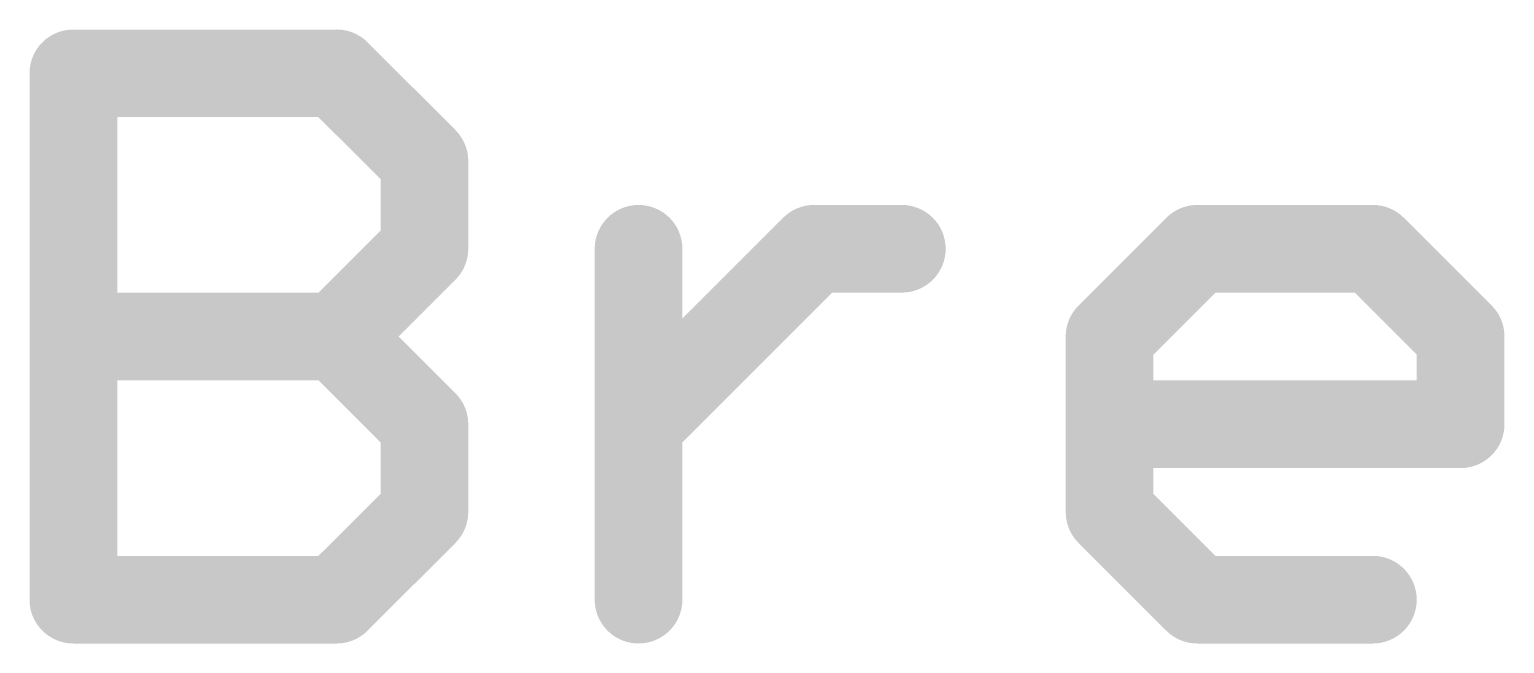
# Model space of a CAD drawing. Extents: x -30 to 77, y -19 to 28.
# Drawn here: x 11.049 to 14.467, y 22.098 to 23.521 of the extents above; entities that cross this region are included whole.
import ezdxf

# ---------------------------------------------------------------- set-up
doc = ezdxf.new("R2010")
doc.units = 0
doc.layers.add('21', color=41, linetype='CONTINUOUS')

msp = doc.modelspace()

# ---------------------------------------------------------------- linework, layer by layer
at = {"layer": '21', "const_width": 0.2032}
for points in [[(11.1506, 22.1996), (11.1506, 23.4198)], [(11.1506, 23.4198), (11.7607, 23.4198)], [(11.7607, 23.4198), (11.9641, 23.2165)], [(11.9641, 23.2165), (11.9641, 23.0131)], [(11.9641, 23.0131), (11.7607, 22.8097)], [(12.4603, 22.1996), (12.4603, 23.0131)], [(12.4603, 22.6063), (12.8671, 23.0131)], [(12.8671, 23.0131), (13.0704, 23.0131)], [(13.5518, 22.8097), (13.7551, 23.0131)], [(13.7551, 23.0131), (14.1619, 23.0131)], [(14.1619, 23.0131), (14.3653, 22.8097)], [(11.1506, 22.8097), (11.7607, 22.8097)], [(11.7607, 22.8097), (11.9641, 22.6063)], [(13.5518, 22.403), (13.5518, 22.8097)], [(14.3653, 22.8097), (14.3653, 22.6063)], [(11.9641, 22.6063), (11.9641, 22.403)], [(14.3653, 22.6063), (13.5518, 22.6063)], [(11.9641, 22.403), (11.7607, 22.1996)], [(13.7551, 22.1996), (13.5518, 22.403)], [(11.7607, 22.1996), (11.1506, 22.1996)], [(14.1619, 22.1996), (13.7551, 22.1996)]]:
    msp.add_lwpolyline(points, dxfattribs=at)
at = {"layer": '21', "const_width": 0.1016}
for points in [[(11.2014, 23.4198, 1), (11.0998, 23.4198)], [(11.1506, 23.4706, 1), (11.1506, 23.369)], [(11.7966, 23.4558, 1), (11.7248, 23.3839)], [(11.7607, 23.369, 1), (11.7607, 23.4706)], [(12.0149, 23.2165, 1), (11.9133, 23.2165)], [(11.9282, 23.1805, 1), (12, 23.2524)], [(12, 22.9772, 1), (11.9282, 23.049)], [(12.5111, 23.0131, 1), (12.4095, 23.0131)], [(12.8671, 23.0639, 1), (12.8671, 22.9623)], [(12.903, 22.9772, 1), (12.8312, 23.049)], [(13.0704, 22.9623, 1), (13.0704, 23.0639)], [(13.7551, 23.0639, 1), (13.7551, 22.9623)], [(13.7911, 22.9772, 1), (13.7192, 23.049)], [(14.1978, 23.049, 1), (14.126, 22.9772)], [(14.1619, 22.9623, 1), (14.1619, 23.0639)], [(11.9133, 23.0131, 1), (12.0149, 23.0131)], [(11.1506, 22.8605, 1), (11.1506, 22.7589)], [(11.7966, 22.8456, 1), (11.7248, 22.7738)], [(11.7607, 22.7589, 1), (11.7607, 22.8605)], [(13.6026, 22.8097, 1), (13.501, 22.8097)], [(14.4161, 22.8097, 1), (14.3145, 22.8097)], [(11.7248, 22.8456, 1), (11.7966, 22.7738)], [(13.5158, 22.8456, 1), (13.5877, 22.7738)], [(14.3293, 22.7738, 1), (14.4012, 22.8456)], [(12.0149, 22.6063, 1), (11.9133, 22.6063)], [(13.5518, 22.6571, 1), (13.5518, 22.5555)], [(14.3653, 22.5555, 1), (14.3653, 22.6571)], [(11.9282, 22.5704, 1), (12, 22.6423)], [(12.4244, 22.6423, 1), (12.4962, 22.5704)], [(14.3145, 22.6063, 1), (14.4161, 22.6063)], [(12, 22.3671, 1), (11.9282, 22.4389)], [(13.5877, 22.4389, 1), (13.5158, 22.3671)], [(11.9133, 22.403, 1), (12.0149, 22.403)], [(13.501, 22.403, 1), (13.6026, 22.403)], [(11.1506, 22.2504, 1), (11.1506, 22.1488)], [(11.7248, 22.2355, 1), (11.7966, 22.1637)], [(11.7607, 22.1488, 1), (11.7607, 22.2504)], [(13.7551, 22.2504, 1), (13.7551, 22.1488)], [(13.7192, 22.1637, 1), (13.7911, 22.2355)], [(14.1619, 22.1488, 1), (14.1619, 22.2504)], [(11.0998, 22.1996, 1), (11.2014, 22.1996)], [(12.4095, 22.1996, 1), (12.5111, 22.1996)]]:
    msp.add_lwpolyline(points, format="xyb", dxfattribs=at)

doc.saveas('drawing.dxf')
